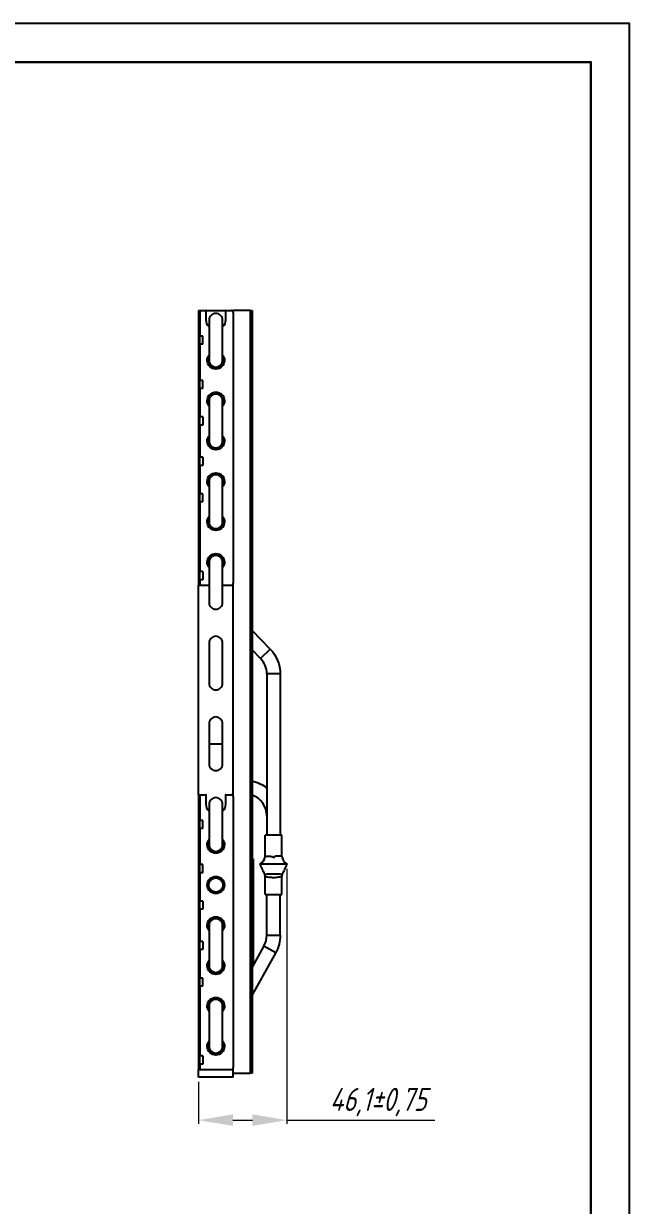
# Model space of a CAD drawing. Header units: millimetres. Extents: x 937859 to 970574, y 987894 to 996517.
# Drawn here: x 969187 to 969503, y 994611 to 995226 of the extents above; entities that cross this region are included whole.
import ezdxf

# ---------------------------------------------------------------- set-up
doc = ezdxf.new("R2010")
doc.units = ezdxf.units.MM
doc.header["$LTSCALE"] = 0.5
for name, color, linetype, lineweight in [('0.25-STAMP', 7, 'Continuous', 25), ('0.3-STAMP', 7, 'Continuous', 30), ('MD_Visible', 7, 'Continuous', 25), ('MD_Visible Narrow', 7, 'Continuous', 25)]:
    doc.layers.add(name, color=color, linetype=linetype, lineweight=lineweight)
doc.styles.add('A2', font='GOST_A.TTF', dxfattribs={"width": 0.955, "oblique": 15, "height": 12})
doc.dimstyles.new('ISO-25', dxfattribs={"dimtxt": 12, "dimasz": 4.5, "dimexe": 0.5, "dimexo": 0.625, "dimtad": 1, "dimtxsty": 'A2', "dimcen": 2.5, "dimadec": 0, "dimazin": 0, "dimtfac": 1, "dimtmove": 0, "dimatfit": 3, "dimfxl": 1, "dimlwd": 9, "dimlwe": 9, "dimarcsym": 0})

# ---------------------------------------------------------------- blocks, each defined once
blk = doc.blocks.new('*D232')
at = {"color": 0, "lineweight": 9, "transparency": 16777216}
for p, q in [((969324.41, 994786.43), (969324.41, 994653.57)), ((969278.31, 994675.43), (969278.31, 994653.57)), ((969296.31, 994655.57), (969306.41, 994655.57)), ((969324.41, 994655.57), (969401.42, 994655.57))]:
    blk.add_line(p, q, dxfattribs=at)
at = {"color": 0, "transparency": 16777216}
for points in [[(969296.31, 994658.57), (969296.31, 994652.57), (969278.31, 994655.57)], [(969306.41, 994658.57), (969306.41, 994652.57), (969324.41, 994655.57)]]:
    blk.add_solid(points, dxfattribs=at)
at = {"layer": 'Defpoints', "color": 0, "transparency": 16777216}
for p in [(969324.41, 994788.93), (969278.31, 994677.93), (969324.41, 994655.57)]:
    blk.add_point(p, dxfattribs=at)
at = {"color": 0, "transparency": 16777216, "insert": (969371.91, 994664.97), "char_height": 12, "attachment_point": 5, "style": 'A2'}
blk.add_mtext('46,1%%P0,75', dxfattribs=at)

msp = doc.modelspace()

# ---------------------------------------------------------------- linework, layer by layer
at = {"layer": '0.25-STAMP'}
msp.add_lwpolyline([(967822.551, 994038.211), (969502.551, 994038.211), (969502.551, 995226.211), (967822.551, 995226.211), (967822.551, 994038.211)], dxfattribs=at)
at = {"layer": '0.3-STAMP'}
msp.add_lwpolyline([(967902.551, 994058.211), (969482.551, 994058.211), (969482.551, 995206.211), (967902.551, 995206.211), (967902.551, 994058.211)], dxfattribs=at)
at = {"layer": 'MD_Visible', "extrusion": (0, 1, 0)}
for p, q in [((969278.311, 995076.934), (969278.311, 995075.934)), ((969278.311, 995076.934), (969278.911, 995076.934)), ((969278.311, 995075.934), (969278.311, 994934.934)), ((969278.911, 995075.934), (969278.911, 995076.934)), ((969278.911, 995076.934), (969279.111, 995076.934)), ((969278.911, 995075.934), (969278.911, 994934.934)), ((969279.111, 995076.934), (969282.211, 995076.934)), ((969282.211, 995076.934), (969292.611, 995076.934)), ((969282.411, 995071.934), (969282.411, 995076.734)), ((969292.411, 995076.734), (969292.411, 995071.934)), ((969292.611, 995076.934), (969295.511, 995076.934)), ((969295.511, 995076.934), (969296.511, 995076.934)), ((969296.511, 995075.934), (969296.511, 995076.934)), ((969305.311, 995076.934), (969296.511, 995076.934)), ((969296.511, 995075.934), (969296.511, 994934.934)), ((969305.311, 995076.934), (969306.311, 995076.934)), ((969306.311, 995076.934), (969306.311, 994679.934)), ((969283.911, 995071.904), (969283.911, 995061.434)), ((969290.911, 995061.434), (969290.911, 995071.904)), ((969280.611, 995063.534), (969279.111, 995063.534)), ((969280.611, 995059.334), (969280.611, 995063.534)), ((969283.911, 995061.434), (969283.911, 995050.965)), ((969290.911, 995050.965), (969290.911, 995061.434)), ((969280.611, 995059.334), (969279.111, 995059.334)), ((969280.611, 995040.534), (969279.111, 995040.534)), ((969280.611, 995036.334), (969280.611, 995040.534)), ((969280.611, 995036.334), (969279.111, 995036.334)), ((969283.911, 995029.904), (969283.911, 995019.434)), ((969290.911, 995019.434), (969290.911, 995029.904)), ((969280.611, 995021.542), (969279.111, 995021.542)), ((969280.611, 995021.542), (969280.611, 995017.326)), ((969283.911, 995019.434), (969283.911, 995008.965)), ((969290.911, 995008.965), (969290.911, 995019.434)), ((969280.611, 995017.326), (969279.111, 995017.326)), ((969280.611, 995000.534), (969279.111, 995000.534)), ((969280.611, 995000.534), (969280.611, 994996.334)), ((969280.611, 994996.334), (969279.111, 994996.334)), ((969283.911, 994987.904), (969283.911, 994977.434)), ((969290.911, 994977.434), (969290.911, 994987.904)), ((969280.611, 994981.534), (969279.111, 994981.534)), ((969280.611, 994977.334), (969280.611, 994981.534)), ((969280.611, 994977.334), (969279.111, 994977.334)), ((969283.911, 994977.434), (969283.911, 994966.965)), ((969290.911, 994966.965), (969290.911, 994977.434)), ((969283.911, 994945.904), (969283.911, 994935.434)), ((969290.911, 994935.434), (969290.911, 994945.904)), ((969280.611, 994941.084), (969279.111, 994941.084)), ((969280.611, 994941.084), (969280.611, 994936.784)), ((969278.311, 994934.934), (969278.311, 994933.934)), ((969278.311, 994824.934), (969278.311, 994933.934)), ((969278.911, 994933.934), (969278.311, 994933.934)), ((969278.911, 994933.934), (969278.911, 994934.934)), ((969278.911, 994933.934), (969279.111, 994933.934)), ((969280.611, 994936.784), (969279.111, 994936.784)), ((969279.111, 994933.934), (969283.911, 994933.934)), ((969283.911, 994935.434), (969283.911, 994924.965)), ((969290.911, 994924.965), (969290.911, 994935.434)), ((969290.911, 994933.934), (969295.511, 994933.934)), ((969296.511, 994823.934), (969296.511, 994934.934)), ((969315.705, 994900.73), (969306.311, 994910.437)), ((969283.911, 994903.904), (969283.911, 994893.434)), ((969290.911, 994893.434), (969290.911, 994903.904)), ((969310.675, 994895.862), (969306.311, 994900.371)), ((969283.911, 994893.434), (969283.911, 994882.965)), ((969290.911, 994882.965), (969290.911, 994893.434)), ((969313.911, 994887.864), (969313.911, 994803.934)), ((969320.911, 994887.864), (969320.911, 994803.934)), ((969283.911, 994861.904), (969283.911, 994851.434)), ((969290.911, 994851.434), (969290.911, 994861.904)), ((969283.911, 994851.434), (969283.911, 994840.965)), ((969290.911, 994840.965), (969290.911, 994851.434)), ((969278.311, 994824.934), (969278.311, 994823.934)), ((969278.311, 994824.934), (969278.911, 994824.934)), ((969278.311, 994823.934), (969278.311, 994682.934)), ((969278.911, 994823.934), (969278.911, 994824.934)), ((969278.911, 994824.934), (969279.111, 994824.934)), ((969278.911, 994823.934), (969278.911, 994682.934)), ((969279.111, 994824.934), (969282.211, 994824.934)), ((969282.411, 994819.934), (969282.411, 994824.734)), ((969292.411, 994824.734), (969292.411, 994819.934)), ((969292.611, 994824.934), (969295.511, 994824.934)), ((969296.511, 994823.934), (969296.511, 994682.934)), ((969283.911, 994819.904), (969283.911, 994809.434)), ((969290.911, 994809.434), (969290.911, 994819.904)), ((969280.611, 994811.534), (969279.111, 994811.534)), ((969280.611, 994807.334), (969280.611, 994811.534)), ((969283.911, 994809.434), (969283.911, 994798.965)), ((969290.911, 994798.965), (969290.911, 994809.434)), ((969280.611, 994807.334), (969279.111, 994807.334)), ((969313.111, 994792.932), (969313.111, 994803.934)), ((969321.711, 994803.934), (969313.111, 994803.934)), ((969321.711, 994792.932), (969321.711, 994803.934)), ((969306.311, 994791.434), (969307.049, 994791.434)), ((969307.049, 994736.489), (969307.049, 994791.434)), ((969280.611, 994788.534), (969279.111, 994788.534)), ((969280.611, 994784.334), (969279.111, 994784.334)), ((969280.611, 994784.334), (969280.611, 994788.534)), ((969313.111, 994772.934), (969313.111, 994782.29)), ((969321.711, 994772.934), (969321.711, 994782.29)), ((969313.111, 994772.934), (969321.711, 994772.934)), ((969313.911, 994751.821), (969313.911, 994772.934)), ((969320.911, 994751.821), (969320.911, 994772.934)), ((969280.611, 994769.542), (969279.111, 994769.542)), ((969280.611, 994769.542), (969280.611, 994765.326)), ((969280.611, 994765.326), (969279.111, 994765.326)), ((969283.911, 994756.904), (969283.911, 994746.434)), ((969290.911, 994746.434), (969290.911, 994756.904)), ((969280.611, 994748.534), (969279.111, 994748.534)), ((969280.611, 994748.534), (969280.611, 994744.334)), ((969280.611, 994744.334), (969279.111, 994744.334)), ((969283.911, 994746.434), (969283.911, 994735.965)), ((969290.911, 994735.965), (969290.911, 994746.434)), ((969312.464, 994746.236), (969306.311, 994735.161)), ((969318.583, 994742.837), (969306.311, 994720.747)), ((969280.611, 994729.534), (969279.111, 994729.534)), ((969280.611, 994725.334), (969280.611, 994729.534)), ((969280.611, 994725.334), (969279.111, 994725.334)), ((969283.911, 994714.904), (969283.911, 994704.434)), ((969290.911, 994704.434), (969290.911, 994714.904)), ((969283.911, 994704.434), (969283.911, 994693.965)), ((969290.911, 994693.965), (969290.911, 994704.434)), ((969280.611, 994689.084), (969279.111, 994689.084)), ((969280.611, 994689.084), (969280.611, 994684.784)), ((969278.311, 994682.934), (969278.311, 994681.934)), ((969278.311, 994677.934), (969278.311, 994681.934)), ((969278.911, 994681.934), (969278.311, 994681.934)), ((969278.911, 994681.934), (969278.911, 994682.934)), ((969278.911, 994681.934), (969279.111, 994681.934)), ((969280.611, 994684.784), (969279.111, 994684.784)), ((969279.111, 994681.934), (969295.511, 994681.934)), ((969296.511, 994677.934), (969296.511, 994682.934)), ((969296.511, 994679.934), (969305.311, 994679.934)), ((969306.311, 994679.934), (969305.311, 994679.934)), ((969296.511, 994677.934), (969278.311, 994677.934))]:
    msp.add_line(p, q, dxfattribs=at)
at = {"layer": 'MD_Visible'}
for centre, radius, start, end in [((969282.211, 995076.734), 0.2, 0, 90), ((969292.611, 995076.734), 0.2, 90, 180), ((969295.511, 995075.934), 1, 0, 90), ((969295.511, 994934.934), 1, 270, 0), ((969302.411, 994887.864), 11.5, 0, 44.060809), ((969282.211, 994824.734), 0.2, 0, 90), ((969292.611, 994824.734), 0.2, 90, 180), ((969295.511, 994823.934), 1, 0, 90), ((969302.411, 994813.934), 11.5, 0, 70.176096), ((969302.411, 994751.821), 11.5, 330.945396, 0), ((969295.511, 994682.934), 1, 270, 0)]:
    msp.add_arc(centre, radius, start, end, dxfattribs=at)
at = {"layer": 'MD_Visible', "extrusion": (2.24608e-16, -7.16884e-42, -1)}
for centre in [(-969287.411, 995071.934), (-969287.411, 994819.934)]:
    msp.add_arc(centre, 5, 314.427004, 0, dxfattribs=at)
at = {"layer": 'MD_Visible', "extrusion": (2.24608e-16, -2.39628e-42, -1)}
for centre in [(-969287.411, 995071.934), (-969287.411, 994819.934)]:
    msp.add_arc(centre, 5, 180, 225.572996, dxfattribs=at)
at = {"layer": 'MD_Visible', "extrusion": (2.24608e-16, 2.60326e-56, -1)}
for centre, start, end in [((-969279.111, 995063.734), 270, 0), ((-969279.111, 995059.134), 0, 90), ((-969279.111, 995036.134), 0, 90), ((-969279.111, 995021.742), 270, 0), ((-969279.111, 995017.126), 0, 90), ((-969279.111, 994996.134), 0, 90), ((-969279.111, 994981.734), 270, 0), ((-969279.111, 994977.134), 0, 90), ((-969279.111, 994941.284), 270, 0), ((-969279.111, 994936.584), 0, 90), ((-969279.111, 994811.734), 270, 0), ((-969279.111, 994807.134), 0, 90), ((-969279.111, 994784.134), 0, 90), ((-969279.111, 994769.742), 270, 0), ((-969279.111, 994765.126), 0, 90), ((-969279.111, 994744.134), 0, 90), ((-969279.111, 994729.734), 270, 0), ((-969279.111, 994725.134), 0, 90), ((-969279.111, 994689.284), 270, 0), ((-969279.111, 994684.584), 0, 90)]:
    msp.add_arc(centre, 0.2, start, end, dxfattribs=at)
at = {"layer": 'MD_Visible', "extrusion": (2.24608e-16, 2.51648e-56, -1)}
for centre in [(-969279.111, 995040.734), (-969279.111, 995000.734), (-969279.111, 994788.734), (-969279.111, 994748.734)]:
    msp.add_arc(centre, 0.2, 270, 0, dxfattribs=at)
at = {"layer": 'MD_Visible', "extrusion": (2.72202e-16, 0, -1)}
for centre, start, end in [((-969302.411, 994887.864), 135.939191, 180), ((-969302.411, 994813.934), 102.169872, 128.434651), ((-969302.411, 994751.821), 180, 209.054604)]:
    msp.add_arc(centre, 18.5, start, end, dxfattribs=at)
at = {"layer": 'MD_Visible'}
for points, knots in [([(969311.06, 994789.309), (969311.06, 994789.309), (969311.065, 994789.312), (969311.085, 994789.325), (969311.106, 994789.339), (969311.334, 994789.495), (969311.484, 994789.615), (969311.853, 994789.976), (969312.046, 994790.205), (969312.406, 994790.79), (969312.574, 994791.139), (969312.873, 994791.956), (969313.004, 994792.44), (969313.111, 994792.932)], [0.63675366, 0.63675366, 0.63675366, 0.63675366, 0.64520131, 0.64520131, 0.65861346, 0.65861346, 0.81089903, 0.81089903, 0.96423885, 0.96423885, 1.10541149, 1.10541149, 1.26240954, 1.26240954, 1.26240954, 1.26240954]), ([(969311.456, 994789.597), (969311.619, 994789.733), (969311.776, 994789.891), (969312.158, 994790.365), (969312.379, 994790.722), (969312.79, 994791.666), (969312.972, 994792.294), (969313.111, 994792.932)], [0.74786094, 0.74786094, 0.74786094, 0.74786094, 0.88686041, 0.88686041, 1.05785737, 1.05785737, 1.26126131, 1.26126131, 1.26126131, 1.26126131]), ([(969313.111, 994792.932), (969313.111, 994792.931), (969313.146, 994792.931), (969313.247, 994792.932), (969313.284, 994792.933), (969313.461, 994792.933), (969313.652, 994792.927), (969314.015, 994792.93), (969314.146, 994792.933), (969314.467, 994792.93), (969314.663, 994792.921), (969315.205, 994792.909), (969315.483, 994792.92), (969315.63, 994792.922), (969315.665, 994792.922), (969315.736, 994792.921), (969315.77, 994792.92), (969315.866, 994792.914), (969315.929, 994792.908), (969316.07, 994792.889), (969316.148, 994792.875), (969316.395, 994792.819), (969316.563, 994792.764), (969316.888, 994792.624), (969317.026, 994792.548), (969317.199, 994792.433), (969317.242, 994792.39), (969317.289, 994792.32), (969317.303, 994792.288), (969317.335, 994792.181), (969317.348, 994792.088), (969317.357, 994791.934)], [0.5250339, 0.5250339, 0.5250339, 0.5250339, 0.6207979, 0.6207979, 0.6625563, 0.6625563, 0.7898613, 0.7898613, 0.8516731, 0.8516731, 0.9299953, 0.9299953, 1.0540507, 1.0540507, 1.0922348, 1.0922348, 1.1276615, 1.1276615, 1.1927883, 1.1927883, 1.2726048, 1.2726048, 1.4458826, 1.4458826, 1.6188216, 1.6188216, 1.7802224, 1.7802224, 1.8956357, 1.8956357, 2.0883348, 2.0883348, 2.0883348, 2.0883348]), ([(969313.264, 994792.932), (969313.196, 994792.932), (969313.15, 994792.933), (969313.117, 994792.933), (969313.111, 994792.933), (969313.111, 994792.932)], [-0.590854904, -0.590854904, -0.590854904, -0.590854904, -0.553691874, -0.553691874, -0.535518661, -0.535518661, -0.535518661, -0.535518661]), ([(969321.711, 994792.932), (969321.711, 994792.932), (969321.672, 994792.931), (969321.562, 994792.932), (969321.523, 994792.933), (969321.358, 994792.933), (969321.194, 994792.928), (969320.864, 994792.929), (969320.729, 994792.932), (969320.491, 994792.932), (969320.396, 994792.929), (969320.088, 994792.92), (969319.86, 994792.911), (969319.506, 994792.915), (969319.4, 994792.918), (969319.245, 994792.922), (969319.197, 994792.923), (969319.119, 994792.922), (969319.089, 994792.921), (969319.011, 994792.918), (969318.964, 994792.914), (969318.823, 994792.9), (969318.729, 994792.886), (969318.485, 994792.834), (969318.335, 994792.789), (969317.957, 994792.641), (969317.757, 994792.531), (969317.598, 994792.408), (969317.565, 994792.371), (969317.524, 994792.301), (969317.511, 994792.267), (969317.483, 994792.155), (969317.472, 994792.061), (969317.464, 994791.934)], [-0.62935118, -0.62935118, -0.62935118, -0.62935118, -0.55228814, -0.55228814, -0.52031299, -0.52031299, -0.43533138, -0.43533138, -0.38428682, -0.38428682, -0.35281434, -0.35281434, -0.28668609, -0.28668609, -0.25755974, -0.25755974, -0.24475099, -0.24475099, -0.2363884, -0.2363884, -0.22350872, -0.22350872, -0.19833786, -0.19833786, -0.15798648, -0.15798648, -0.09424725, -0.09424725, -0.06168589, -0.06168589, -0.03815369, -0.03815369, -0.000001, -0.000001, -0.000001, -0.000001]), ([(969321.711, 994792.932), (969321.711, 994792.933), (969321.703, 994792.933), (969321.664, 994792.933), (969321.622, 994792.932), (969321.561, 994792.932)], [-0.5242621, -0.5242621, -0.5242621, -0.5242621, -0.48000633, -0.48000633, -0.41055058, -0.41055058, -0.41055058, -0.41055058]), ([(969321.711, 994792.932), (969321.806, 994792.492), (969321.921, 994792.059), (969322.153, 994791.386), (969322.262, 994791.123), (969322.544, 994790.556), (969322.728, 994790.28), (969323.084, 994789.85), (969323.259, 994789.687), (969323.507, 994789.487), (969323.584, 994789.43), (969323.691, 994789.356), (969323.72, 994789.336), (969323.763, 994789.308), (969323.777, 994789.299), (969323.789, 994789.291), (969323.791, 994789.29), (969323.792, 994789.289), (969323.792, 994789.289), (969323.792, 994789.289)], [0, 0, 0, 0, 0.14029694, 0.14029694, 0.24018883, 0.24018883, 0.38381439, 0.38381439, 0.5290964, 0.5290964, 0.59466729, 0.59466729, 0.61929095, 0.61929095, 0.6285247, 0.6285247, 0.62975919, 0.62975919, 0.63060079, 0.63060079, 0.63060079, 0.63060079]), ([(969310.411, 994788.934), (969310.411, 994788.934), (969310.673, 994788.934), (969311.894, 994788.934), (969313.732, 994788.934), (969315.73, 994788.934), (969317.411, 994788.934), (969319.091, 994788.934), (969321.09, 994788.934), (969322.928, 994788.934), (969324.149, 994788.934), (969324.411, 994788.934), (969324.411, 994788.934)], [0.25, 0.25, 0.25, 0.25, 0.3125, 0.375, 0.4375, 0.46875, 0.5, 0.53125, 0.5625, 0.625, 0.6875, 0.75, 0.75, 0.75, 0.75]), ([(969313.112, 994782.29), (969313.112, 994782.612), (969313.059, 994782.937), (969312.925, 994783.337), (969312.888, 994783.43), (969312.847, 994783.521)], [0, 0, 0, 0, 0.09643929, 0.09643929, 0.12645408, 0.12645408, 0.12645408, 0.12645408]), ([(969321.71, 994782.29), (969321.709, 994782.29), (969321.672, 994782.281), (969321.601, 994782.264), (969321.493, 994782.238), (969321.301, 994782.192), (969321.043, 994782.138), (969320.786, 994782.083), (969320.455, 994782.018), (969320.078, 994781.958), (969319.705, 994781.898), (969319.276, 994781.841), (969318.824, 994781.801), (969318.374, 994781.761), (969317.889, 994781.736), (969317.411, 994781.736), (969317.075, 994781.736), (969316.737, 994781.748), (969316.411, 994781.769), (969315.94, 994781.799), (969315.483, 994781.85), (969315.078, 994781.907), (969314.675, 994781.965), (969314.311, 994782.03), (969314.016, 994782.089), (969313.725, 994782.147), (969313.492, 994782.199), (969313.339, 994782.236), (969313.189, 994782.271), (969313.111, 994782.29), (969313.111, 994782.29)], [0.2506913, 0.2506913, 0.2506913, 0.2506913, 0.28589225, 0.28589225, 0.28589225, 0.3398149, 0.3398149, 0.3398149, 0.39363332, 0.39363332, 0.39363332, 0.44695692, 0.44695692, 0.44695692, 0.50015244, 0.50015244, 0.50015244, 0.53721609, 0.53721609, 0.53721609, 0.59117611, 0.59117611, 0.59117611, 0.64493811, 0.64493811, 0.64493811, 0.69813375, 0.69813375, 0.69813375, 0.75006968, 0.75006968, 0.75006968, 0.75006968]), ([(969321.974, 994783.521), (969321.842, 994783.227), (969321.756, 994782.907), (969321.714, 994782.488), (969321.71, 994782.389), (969321.71, 994782.291)], [0.00001708, 0.00001708, 0.00001708, 0.00001708, 0.09682048, 0.09682048, 0.1264306, 0.1264306, 0.1264306, 0.1264306])]:
    msp.add_open_spline(points, degree=3, knots=knots, dxfattribs=at)
for points in [[(969310.411, 994788.934), (969310.754, 994789.152), (969311.097, 994789.37), (969311.44, 994789.587)], [(969312.847, 994783.521), (969312.035, 994785.326), (969311.223, 994787.13), (969310.411, 994788.934)], [(969311.586, 994788.934), (969311.586, 994788.934), (969311.586, 994788.934), (969311.585, 994788.934)], [(969311.587, 994788.934), (969311.587, 994788.934), (969311.587, 994788.934), (969311.587, 994788.934)], [(969312.133, 994788.934), (969312.132, 994788.934), (969312.132, 994788.934), (969312.132, 994788.934)], [(969324.411, 994788.934), (969323.599, 994787.13), (969322.787, 994785.326), (969321.975, 994783.521)], [(969322.69, 994788.934), (969322.689, 994788.934), (969322.689, 994788.934), (969322.689, 994788.934)], [(969323.235, 994788.934), (969323.235, 994788.934), (969323.235, 994788.934), (969323.235, 994788.934)], [(969323.389, 994789.583), (969323.73, 994789.366), (969324.07, 994789.15), (969324.411, 994788.934)], [(969313.111, 994782.29), (969313.111, 994782.29), (969313.111, 994782.29), (969313.111, 994782.29)]]:
    msp.add_open_spline(points, degree=3, dxfattribs=at)
at = {"layer": 'MD_Visible Narrow', "extrusion": (0, 1, 0)}
for p, q in [((969278.911, 995075.934), (969278.311, 995075.934)), ((969279.111, 995076.934), (969279.111, 995063.534)), ((969305.311, 995076.934), (969305.311, 994679.934)), ((969278.911, 995061.434), (969279.111, 995061.434)), ((969279.111, 995061.434), (969279.111, 995063.534)), ((969279.111, 995059.334), (969279.111, 995061.434)), ((969279.111, 995059.334), (969279.111, 995040.534)), ((969282.911, 995050.934), (969283.685, 995050.934)), ((969291.911, 995050.934), (969291.136, 995050.934)), ((969278.911, 995038.434), (969279.111, 995038.434)), ((969279.111, 995038.434), (969279.111, 995040.534)), ((969279.111, 995036.334), (969279.111, 995038.434)), ((969279.111, 995036.334), (969279.111, 995021.542)), ((969282.911, 995029.934), (969283.685, 995029.934)), ((969291.911, 995029.934), (969291.136, 995029.934)), ((969278.911, 995019.434), (969279.111, 995019.434)), ((969279.111, 995019.434), (969279.111, 995021.542)), ((969279.111, 995017.326), (969279.111, 995019.434)), ((969279.111, 995017.326), (969279.111, 995000.534)), ((969282.911, 995008.934), (969283.685, 995008.934)), ((969291.911, 995008.934), (969291.136, 995008.934)), ((969279.111, 994998.434), (969279.111, 995000.534)), ((969278.911, 994998.434), (969279.111, 994998.434)), ((969279.111, 994996.334), (969279.111, 994998.434)), ((969279.111, 994996.334), (969279.111, 994981.534)), ((969282.911, 994987.934), (969283.685, 994987.934)), ((969291.911, 994987.934), (969291.136, 994987.934)), ((969279.111, 994979.434), (969279.111, 994981.534)), ((969278.911, 994979.434), (969279.111, 994979.434)), ((969279.111, 994977.334), (969279.111, 994979.434)), ((969279.111, 994977.334), (969279.111, 994941.084)), ((969282.911, 994966.934), (969283.685, 994966.934)), ((969291.911, 994966.934), (969291.136, 994966.934)), ((969282.911, 994945.934), (969283.685, 994945.934)), ((969291.911, 994945.934), (969291.136, 994945.934)), ((969278.911, 994938.934), (969279.111, 994938.934)), ((969279.111, 994938.934), (969279.111, 994941.084)), ((969279.111, 994936.784), (969279.111, 994938.934)), ((969278.311, 994934.934), (969278.911, 994934.934)), ((969279.111, 994936.784), (969279.111, 994933.934)), ((969315.705, 994900.73), (969310.675, 994895.862)), ((969320.911, 994887.864), (969313.911, 994887.864)), ((969283.911, 994851.434), (969287.411, 994851.434)), ((969287.411, 994851.434), (969290.911, 994851.434)), ((969278.911, 994823.934), (969278.311, 994823.934)), ((969279.111, 994824.934), (969279.111, 994811.534)), ((969278.911, 994809.434), (969279.111, 994809.434)), ((969279.111, 994809.434), (969279.111, 994811.534)), ((969279.111, 994807.334), (969279.111, 994809.434)), ((969279.111, 994807.334), (969279.111, 994788.534)), ((969282.911, 994798.934), (969283.685, 994798.934)), ((969291.911, 994798.934), (969291.136, 994798.934)), ((969317.464, 994791.934), (969317.357, 994791.934)), ((969278.911, 994786.434), (969279.111, 994786.434)), ((969279.111, 994786.434), (969279.111, 994788.534)), ((969279.111, 994784.334), (969279.111, 994786.434)), ((969279.111, 994784.334), (969279.111, 994769.542)), ((969282.911, 994777.934), (969283.685, 994777.934)), ((969291.911, 994777.934), (969291.136, 994777.934)), ((969278.911, 994767.434), (969279.111, 994767.434)), ((969279.111, 994767.434), (969279.111, 994769.542)), ((969279.111, 994765.326), (969279.111, 994767.434)), ((969279.111, 994765.326), (969279.111, 994748.534)), ((969279.111, 994746.434), (969279.111, 994748.534)), ((969313.911, 994751.821), (969320.911, 994751.821)), ((969278.911, 994746.434), (969279.111, 994746.434)), ((969279.111, 994744.334), (969279.111, 994746.434)), ((969279.111, 994744.334), (969279.111, 994729.534)), ((969312.464, 994746.236), (969318.583, 994742.837)), ((969282.911, 994735.934), (969283.685, 994735.934)), ((969291.911, 994735.934), (969291.136, 994735.934)), ((969279.111, 994727.434), (969279.111, 994729.534)), ((969278.911, 994727.434), (969279.111, 994727.434)), ((969279.111, 994725.334), (969279.111, 994727.434)), ((969279.111, 994725.334), (969279.111, 994689.084)), ((969282.911, 994714.934), (969283.685, 994714.934)), ((969291.911, 994714.934), (969291.136, 994714.934)), ((969282.911, 994693.934), (969283.685, 994693.934)), ((969291.911, 994693.934), (969291.136, 994693.934)), ((969278.911, 994686.934), (969279.111, 994686.934)), ((969279.111, 994686.934), (969279.111, 994689.084)), ((969279.111, 994684.784), (969279.111, 994686.934)), ((969278.311, 994682.934), (969278.911, 994682.934)), ((969279.111, 994684.784), (969279.111, 994681.934))]:
    msp.add_line(p, q, dxfattribs=at)
at = {"layer": 'MD_Visible Narrow', "extrusion": (2.24608e-16, -7.16635e-42, -1)}
for centre, start, end in [((-969287.411, 995050.934), 0, 38.942441), ((-969287.411, 995029.934), 180, 218.942441), ((-969287.411, 995008.934), 0, 38.942441), ((-969287.411, 994987.934), 180, 218.942441), ((-969287.411, 994966.934), 0, 38.942441), ((-969287.411, 994945.934), 180, 218.942441), ((-969287.411, 994798.934), 0, 38.942441), ((-969287.411, 994756.934), 180, 218.942441), ((-969287.411, 994735.934), 0, 38.942441), ((-969287.411, 994714.934), 180, 218.942441), ((-969287.411, 994693.934), 0, 38.942441)]:
    msp.add_arc(centre, 4.5, start, end, dxfattribs=at)
at = {"layer": 'MD_Visible Narrow', "extrusion": (2.24608e-16, -5.20322e-42, -1)}
for centre, start, end in [((-969287.411, 995050.934), 180, 0), ((-969287.411, 995029.934), 0, 180), ((-969287.411, 995008.934), 180, 0), ((-969287.411, 994987.934), 0, 180), ((-969287.411, 994966.934), 180, 0), ((-969287.411, 994945.934), 0, 180), ((-969287.411, 994798.934), 180, 0), ((-969287.411, 994777.934), 0, 180), ((-969287.411, 994777.934), 180, 0), ((-969287.411, 994756.934), 0, 180), ((-969287.411, 994735.934), 180, 0), ((-969287.411, 994714.934), 0, 180), ((-969287.411, 994693.934), 180, 0)]:
    msp.add_arc(centre, 4.5, start, end, dxfattribs=at)
at = {"layer": 'MD_Visible Narrow', "extrusion": (2.24608e-16, 0, -1)}
for centre, start, end in [((-969287.411, 995050.934), 0, 20.032981), ((-969287.411, 995050.934), 159.967019, 180), ((-969287.411, 995029.934), 339.967019, 0), ((-969287.411, 995029.934), 180, 200.032981), ((-969287.411, 995008.934), 0, 20.032981), ((-969287.411, 995008.934), 159.967019, 180), ((-969287.411, 994987.934), 339.967019, 0), ((-969287.411, 994987.934), 180, 200.032981), ((-969287.411, 994966.934), 0, 20.032981), ((-969287.411, 994966.934), 159.967019, 180), ((-969287.411, 994945.934), 339.967019, 0), ((-969287.411, 994945.934), 180, 200.032981), ((-969287.411, 994798.934), 0, 20.032981), ((-969287.411, 994798.934), 159.967019, 180), ((-969287.411, 994756.934), 339.967019, 0), ((-969287.411, 994756.934), 180, 200.032981), ((-969287.411, 994735.934), 0, 20.032981), ((-969287.411, 994735.934), 180, 0), ((-969287.411, 994735.934), 159.967019, 180), ((-969287.411, 994714.934), 0, 180), ((-969287.411, 994714.934), 339.967019, 0), ((-969287.411, 994714.934), 180, 200.032981), ((-969287.411, 994693.934), 0, 20.032981), ((-969287.411, 994693.934), 159.967019, 180)]:
    msp.add_arc(centre, 3.725, start, end, dxfattribs=at)
at = {"layer": 'MD_Visible Narrow', "extrusion": (2.24608e-16, -3.93724e-54, -1)}
for centre, start, end in [((-969287.411, 995050.934), 180, 0), ((-969287.411, 994966.934), 180, 0), ((-969287.411, 994945.934), 0, 180)]:
    msp.add_arc(centre, 3.725, start, end, dxfattribs=at)
at = {"layer": 'MD_Visible Narrow', "extrusion": (2.24608e-16, -3.02486e-42, -1)}
for centre, start, end in [((-969287.411, 995050.934), 141.057559, 180), ((-969287.411, 995029.934), 321.057559, 0), ((-969287.411, 995008.934), 141.057559, 180), ((-969287.411, 994987.934), 321.057559, 0), ((-969287.411, 994966.934), 141.057559, 180), ((-969287.411, 994945.934), 321.057559, 0), ((-969287.411, 994798.934), 141.057559, 180), ((-969287.411, 994756.934), 321.057559, 0), ((-969287.411, 994735.934), 141.057559, 180), ((-969287.411, 994714.934), 321.057559, 0), ((-969287.411, 994693.934), 141.057559, 180)]:
    msp.add_arc(centre, 4.5, start, end, dxfattribs=at)
at = {"layer": 'MD_Visible Narrow', "extrusion": (2.24608e-16, -1.54917e-53, -1)}
for centre in [(-969287.411, 995029.934), (-969287.411, 994987.934)]:
    msp.add_arc(centre, 3.725, 0, 180, dxfattribs=at)
at = {"layer": 'MD_Visible Narrow', "extrusion": (2.24608e-16, -1.18117e-53, -1)}
msp.add_arc((-969287.411, 995008.934), 3.725, 180, 0, dxfattribs=at)
at = {"layer": 'MD_Visible Narrow', "extrusion": (2.24608e-16, -7.87449e-54, -1)}
for centre, start, end in [((-969287.411, 994798.934), 180, 0), ((-969287.411, 994756.934), 0, 180)]:
    msp.add_arc(centre, 3.725, start, end, dxfattribs=at)
at = {"layer": 'MD_Visible Narrow', "extrusion": (2.24608e-16, -3.87292e-54, -1)}
msp.add_arc((-969287.411, 994777.934), 3.725, 0, 180, dxfattribs=at)
at = {"layer": 'MD_Visible Narrow', "extrusion": (2.24608e-16, -1.16188e-53, -1)}
msp.add_arc((-969287.411, 994777.934), 3.725, 180, 0, dxfattribs=at)
at = {"layer": 'MD_Visible Narrow', "extrusion": (2.24608e-16, 3.05822e-67, -1)}
msp.add_arc((-969287.411, 994693.934), 3.725, 180, 0, dxfattribs=at)
at = {"layer": 'MD_Visible Narrow'}
for points, knots in [([(969287.411, 995075.411), (969286.979, 995075.411), (969286.471, 995075.31), (969285.673, 995074.979), (969285.242, 995074.691), (969284.631, 995074.079), (969284.343, 995073.647), (969284.012, 995072.847), (969283.911, 995072.337), (969283.911, 995071.904)], [0, 0, 0, 0, 0.12950238, 0.12950238, 0.25911327, 0.25911327, 0.3888986, 0.3888986, 0.51892661, 0.51892661, 0.51892661, 0.51892661]), ([(969290.911, 995071.904), (969290.911, 995072.337), (969290.81, 995072.847), (969290.478, 995073.647), (969290.19, 995074.079), (969289.579, 995074.691), (969289.148, 995074.979), (969288.351, 995075.31), (969287.842, 995075.411), (969287.411, 995075.411)], [-0.51892661, -0.51892661, -0.51892661, -0.51892661, -0.3888986, -0.3888986, -0.25911327, -0.25911327, -0.12950238, -0.12950238, 0, 0, 0, 0]), ([(969283.911, 995050.965), (969283.911, 995050.531), (969284.012, 995050.021), (969284.343, 995049.221), (969284.631, 995048.789), (969285.242, 995048.177), (969285.673, 995047.889), (969286.471, 995047.558), (969286.979, 995047.457), (969287.411, 995047.457)], [-0.51892661, -0.51892661, -0.51892661, -0.51892661, -0.3888986, -0.3888986, -0.25911327, -0.25911327, -0.12950238, -0.12950238, 0, 0, 0, 0]), ([(969287.411, 995047.457), (969287.842, 995047.457), (969288.351, 995047.558), (969289.148, 995047.889), (969289.579, 995048.177), (969290.19, 995048.789), (969290.478, 995049.221), (969290.81, 995050.021), (969290.911, 995050.531), (969290.911, 995050.965)], [0, 0, 0, 0, 0.12950238, 0.12950238, 0.25911327, 0.25911327, 0.3888986, 0.3888986, 0.51892661, 0.51892661, 0.51892661, 0.51892661]), ([(969287.411, 995033.411), (969286.979, 995033.411), (969286.471, 995033.31), (969285.673, 995032.979), (969285.242, 995032.691), (969284.631, 995032.079), (969284.343, 995031.647), (969284.012, 995030.847), (969283.911, 995030.337), (969283.911, 995029.904)], [0, 0, 0, 0, 0.12950238, 0.12950238, 0.25911327, 0.25911327, 0.3888986, 0.3888986, 0.51892661, 0.51892661, 0.51892661, 0.51892661]), ([(969290.911, 995029.904), (969290.911, 995030.337), (969290.81, 995030.847), (969290.478, 995031.647), (969290.19, 995032.079), (969289.579, 995032.691), (969289.148, 995032.979), (969288.351, 995033.31), (969287.842, 995033.411), (969287.411, 995033.411)], [-0.51892661, -0.51892661, -0.51892661, -0.51892661, -0.3888986, -0.3888986, -0.25911327, -0.25911327, -0.12950238, -0.12950238, 0, 0, 0, 0]), ([(969283.911, 995008.965), (969283.911, 995008.531), (969284.012, 995008.021), (969284.343, 995007.221), (969284.631, 995006.789), (969285.242, 995006.177), (969285.673, 995005.889), (969286.471, 995005.558), (969286.979, 995005.457), (969287.411, 995005.457)], [-0.51892661, -0.51892661, -0.51892661, -0.51892661, -0.3888986, -0.3888986, -0.25911327, -0.25911327, -0.12950238, -0.12950238, 0, 0, 0, 0]), ([(969287.411, 995005.457), (969287.842, 995005.457), (969288.351, 995005.558), (969289.148, 995005.889), (969289.579, 995006.177), (969290.19, 995006.789), (969290.478, 995007.221), (969290.81, 995008.021), (969290.911, 995008.531), (969290.911, 995008.965)], [0, 0, 0, 0, 0.12950238, 0.12950238, 0.25911327, 0.25911327, 0.3888986, 0.3888986, 0.51892661, 0.51892661, 0.51892661, 0.51892661]), ([(969287.411, 994991.411), (969286.979, 994991.411), (969286.471, 994991.31), (969285.673, 994990.979), (969285.242, 994990.691), (969284.631, 994990.079), (969284.343, 994989.647), (969284.012, 994988.847), (969283.911, 994988.337), (969283.911, 994987.904)], [0, 0, 0, 0, 0.12950238, 0.12950238, 0.25911327, 0.25911327, 0.3888986, 0.3888986, 0.51892661, 0.51892661, 0.51892661, 0.51892661]), ([(969290.911, 994987.904), (969290.911, 994988.337), (969290.81, 994988.847), (969290.478, 994989.647), (969290.19, 994990.079), (969289.579, 994990.691), (969289.148, 994990.979), (969288.351, 994991.31), (969287.842, 994991.411), (969287.411, 994991.411)], [-0.51892661, -0.51892661, -0.51892661, -0.51892661, -0.3888986, -0.3888986, -0.25911327, -0.25911327, -0.12950238, -0.12950238, 0, 0, 0, 0]), ([(969283.911, 994966.965), (969283.911, 994966.531), (969284.012, 994966.021), (969284.343, 994965.221), (969284.631, 994964.789), (969285.242, 994964.177), (969285.673, 994963.889), (969286.471, 994963.558), (969286.979, 994963.457), (969287.411, 994963.457)], [-0.51892661, -0.51892661, -0.51892661, -0.51892661, -0.3888986, -0.3888986, -0.25911327, -0.25911327, -0.12950238, -0.12950238, 0, 0, 0, 0]), ([(969287.411, 994963.457), (969287.842, 994963.457), (969288.351, 994963.558), (969289.148, 994963.889), (969289.579, 994964.177), (969290.19, 994964.789), (969290.478, 994965.221), (969290.81, 994966.021), (969290.911, 994966.531), (969290.911, 994966.965)], [0, 0, 0, 0, 0.12950238, 0.12950238, 0.25911327, 0.25911327, 0.3888986, 0.3888986, 0.51892661, 0.51892661, 0.51892661, 0.51892661]), ([(969287.411, 994949.411), (969286.979, 994949.411), (969286.471, 994949.31), (969285.673, 994948.979), (969285.242, 994948.691), (969284.631, 994948.079), (969284.343, 994947.647), (969284.012, 994946.847), (969283.911, 994946.337), (969283.911, 994945.904)], [0, 0, 0, 0, 0.12950238, 0.12950238, 0.25911327, 0.25911327, 0.3888986, 0.3888986, 0.51892661, 0.51892661, 0.51892661, 0.51892661]), ([(969290.911, 994945.904), (969290.911, 994946.337), (969290.81, 994946.847), (969290.478, 994947.647), (969290.19, 994948.079), (969289.579, 994948.691), (969289.148, 994948.979), (969288.351, 994949.31), (969287.842, 994949.411), (969287.411, 994949.411)], [-0.51892661, -0.51892661, -0.51892661, -0.51892661, -0.3888986, -0.3888986, -0.25911327, -0.25911327, -0.12950238, -0.12950238, 0, 0, 0, 0]), ([(969283.911, 994924.965), (969283.911, 994924.531), (969284.012, 994924.021), (969284.343, 994923.221), (969284.631, 994922.789), (969285.242, 994922.177), (969285.673, 994921.889), (969286.471, 994921.558), (969286.979, 994921.457), (969287.411, 994921.457)], [-0.51892661, -0.51892661, -0.51892661, -0.51892661, -0.3888986, -0.3888986, -0.25911327, -0.25911327, -0.12950238, -0.12950238, 0, 0, 0, 0]), ([(969287.411, 994921.457), (969287.842, 994921.457), (969288.351, 994921.558), (969289.148, 994921.889), (969289.579, 994922.177), (969290.19, 994922.789), (969290.478, 994923.221), (969290.81, 994924.021), (969290.911, 994924.531), (969290.911, 994924.965)], [0, 0, 0, 0, 0.12950238, 0.12950238, 0.25911327, 0.25911327, 0.3888986, 0.3888986, 0.51892661, 0.51892661, 0.51892661, 0.51892661]), ([(969287.411, 994907.411), (969286.979, 994907.411), (969286.471, 994907.31), (969285.673, 994906.979), (969285.242, 994906.691), (969284.631, 994906.079), (969284.343, 994905.647), (969284.012, 994904.847), (969283.911, 994904.337), (969283.911, 994903.904)], [0, 0, 0, 0, 0.12950238, 0.12950238, 0.25911327, 0.25911327, 0.3888986, 0.3888986, 0.51892661, 0.51892661, 0.51892661, 0.51892661]), ([(969290.911, 994903.904), (969290.911, 994904.337), (969290.81, 994904.847), (969290.478, 994905.647), (969290.19, 994906.079), (969289.579, 994906.691), (969289.148, 994906.979), (969288.351, 994907.31), (969287.842, 994907.411), (969287.411, 994907.411)], [-0.51892661, -0.51892661, -0.51892661, -0.51892661, -0.3888986, -0.3888986, -0.25911327, -0.25911327, -0.12950238, -0.12950238, 0, 0, 0, 0]), ([(969283.911, 994882.965), (969283.911, 994882.531), (969284.012, 994882.021), (969284.343, 994881.221), (969284.631, 994880.789), (969285.242, 994880.177), (969285.673, 994879.889), (969286.471, 994879.558), (969286.979, 994879.457), (969287.411, 994879.457)], [-0.51892661, -0.51892661, -0.51892661, -0.51892661, -0.3888986, -0.3888986, -0.25911327, -0.25911327, -0.12950238, -0.12950238, 0, 0, 0, 0]), ([(969287.411, 994879.457), (969287.842, 994879.457), (969288.351, 994879.558), (969289.148, 994879.889), (969289.579, 994880.177), (969290.19, 994880.789), (969290.478, 994881.221), (969290.81, 994882.021), (969290.911, 994882.531), (969290.911, 994882.965)], [0, 0, 0, 0, 0.12950238, 0.12950238, 0.25911327, 0.25911327, 0.3888986, 0.3888986, 0.51892661, 0.51892661, 0.51892661, 0.51892661]), ([(969287.411, 994865.411), (969286.979, 994865.411), (969286.471, 994865.31), (969285.673, 994864.979), (969285.242, 994864.691), (969284.631, 994864.079), (969284.343, 994863.647), (969284.012, 994862.847), (969283.911, 994862.337), (969283.911, 994861.904)], [0, 0, 0, 0, 0.12950238, 0.12950238, 0.25911327, 0.25911327, 0.3888986, 0.3888986, 0.51892661, 0.51892661, 0.51892661, 0.51892661]), ([(969290.911, 994861.904), (969290.911, 994862.337), (969290.81, 994862.847), (969290.478, 994863.647), (969290.19, 994864.079), (969289.579, 994864.691), (969289.148, 994864.979), (969288.351, 994865.31), (969287.842, 994865.411), (969287.411, 994865.411)], [-0.51892661, -0.51892661, -0.51892661, -0.51892661, -0.3888986, -0.3888986, -0.25911327, -0.25911327, -0.12950238, -0.12950238, 0, 0, 0, 0]), ([(969283.911, 994840.965), (969283.911, 994840.531), (969284.012, 994840.021), (969284.343, 994839.221), (969284.631, 994838.789), (969285.242, 994838.177), (969285.673, 994837.889), (969286.471, 994837.558), (969286.979, 994837.457), (969287.411, 994837.457)], [-0.51892661, -0.51892661, -0.51892661, -0.51892661, -0.3888986, -0.3888986, -0.25911327, -0.25911327, -0.12950238, -0.12950238, 0, 0, 0, 0]), ([(969287.411, 994837.457), (969287.842, 994837.457), (969288.351, 994837.558), (969289.148, 994837.889), (969289.579, 994838.177), (969290.19, 994838.789), (969290.478, 994839.221), (969290.81, 994840.021), (969290.911, 994840.531), (969290.911, 994840.965)], [0, 0, 0, 0, 0.12950238, 0.12950238, 0.25911327, 0.25911327, 0.3888986, 0.3888986, 0.51892661, 0.51892661, 0.51892661, 0.51892661]), ([(969287.411, 994823.411), (969286.979, 994823.411), (969286.471, 994823.31), (969285.673, 994822.979), (969285.242, 994822.691), (969284.631, 994822.079), (969284.343, 994821.647), (969284.012, 994820.847), (969283.911, 994820.337), (969283.911, 994819.904)], [0, 0, 0, 0, 0.12950238, 0.12950238, 0.25911327, 0.25911327, 0.3888986, 0.3888986, 0.51892661, 0.51892661, 0.51892661, 0.51892661]), ([(969290.911, 994819.904), (969290.911, 994820.337), (969290.81, 994820.847), (969290.478, 994821.647), (969290.19, 994822.079), (969289.579, 994822.691), (969289.148, 994822.979), (969288.351, 994823.31), (969287.842, 994823.411), (969287.411, 994823.411)], [-0.51892661, -0.51892661, -0.51892661, -0.51892661, -0.3888986, -0.3888986, -0.25911327, -0.25911327, -0.12950238, -0.12950238, 0, 0, 0, 0]), ([(969283.911, 994798.965), (969283.911, 994798.531), (969284.012, 994798.021), (969284.343, 994797.221), (969284.631, 994796.789), (969285.242, 994796.177), (969285.673, 994795.889), (969286.471, 994795.558), (969286.979, 994795.457), (969287.411, 994795.457)], [-0.51892661, -0.51892661, -0.51892661, -0.51892661, -0.3888986, -0.3888986, -0.25911327, -0.25911327, -0.12950238, -0.12950238, 0, 0, 0, 0]), ([(969287.411, 994795.457), (969287.842, 994795.457), (969288.351, 994795.558), (969289.148, 994795.889), (969289.579, 994796.177), (969290.19, 994796.789), (969290.478, 994797.221), (969290.81, 994798.021), (969290.911, 994798.531), (969290.911, 994798.965)], [0, 0, 0, 0, 0.12950238, 0.12950238, 0.25911327, 0.25911327, 0.3888986, 0.3888986, 0.51892661, 0.51892661, 0.51892661, 0.51892661]), ([(969312.847, 994783.521), (969312.847, 994783.521), (969312.847, 994783.521), (969312.847, 994783.521), (969313.299, 994783.617), (969314.922, 994783.762), (969316.131, 994783.802), (969318.694, 994783.802), (969319.902, 994783.762), (969321.523, 994783.617), (969321.972, 994783.522), (969321.975, 994783.521)], [0.2499572, 0.2499572, 0.2499572, 0.2499572, 0.25, 0.25, 0.375, 0.375, 0.5, 0.5, 0.625, 0.625, 0.74966171, 0.74966171, 0.74966171, 0.74966171]), ([(969287.411, 994760.411), (969286.979, 994760.411), (969286.471, 994760.31), (969285.673, 994759.979), (969285.242, 994759.691), (969284.631, 994759.079), (969284.343, 994758.647), (969284.012, 994757.847), (969283.911, 994757.337), (969283.911, 994756.904)], [0, 0, 0, 0, 0.12950238, 0.12950238, 0.25911327, 0.25911327, 0.3888986, 0.3888986, 0.51892661, 0.51892661, 0.51892661, 0.51892661]), ([(969290.911, 994756.904), (969290.911, 994757.337), (969290.81, 994757.847), (969290.478, 994758.647), (969290.19, 994759.079), (969289.579, 994759.691), (969289.148, 994759.979), (969288.351, 994760.31), (969287.842, 994760.411), (969287.411, 994760.411)], [-0.51892661, -0.51892661, -0.51892661, -0.51892661, -0.3888986, -0.3888986, -0.25911327, -0.25911327, -0.12950238, -0.12950238, 0, 0, 0, 0]), ([(969283.911, 994735.965), (969283.911, 994735.531), (969284.012, 994735.021), (969284.343, 994734.221), (969284.631, 994733.789), (969285.242, 994733.177), (969285.673, 994732.889), (969286.471, 994732.558), (969286.979, 994732.457), (969287.411, 994732.457)], [-0.51892661, -0.51892661, -0.51892661, -0.51892661, -0.3888986, -0.3888986, -0.25911327, -0.25911327, -0.12950238, -0.12950238, 0, 0, 0, 0]), ([(969287.411, 994732.457), (969287.842, 994732.457), (969288.351, 994732.558), (969289.148, 994732.889), (969289.579, 994733.177), (969290.19, 994733.789), (969290.478, 994734.221), (969290.81, 994735.021), (969290.911, 994735.531), (969290.911, 994735.965)], [0, 0, 0, 0, 0.12950238, 0.12950238, 0.25911327, 0.25911327, 0.3888986, 0.3888986, 0.51892661, 0.51892661, 0.51892661, 0.51892661]), ([(969287.411, 994718.411), (969286.979, 994718.411), (969286.471, 994718.31), (969285.673, 994717.979), (969285.242, 994717.691), (969284.631, 994717.079), (969284.343, 994716.647), (969284.012, 994715.847), (969283.911, 994715.337), (969283.911, 994714.904)], [0, 0, 0, 0, 0.12950238, 0.12950238, 0.25911327, 0.25911327, 0.3888986, 0.3888986, 0.51892661, 0.51892661, 0.51892661, 0.51892661]), ([(969290.911, 994714.904), (969290.911, 994715.337), (969290.81, 994715.847), (969290.478, 994716.647), (969290.19, 994717.079), (969289.579, 994717.691), (969289.148, 994717.979), (969288.351, 994718.31), (969287.842, 994718.411), (969287.411, 994718.411)], [-0.51892661, -0.51892661, -0.51892661, -0.51892661, -0.3888986, -0.3888986, -0.25911327, -0.25911327, -0.12950238, -0.12950238, 0, 0, 0, 0]), ([(969283.911, 994693.965), (969283.911, 994693.531), (969284.012, 994693.021), (969284.343, 994692.221), (969284.631, 994691.789), (969285.242, 994691.177), (969285.673, 994690.889), (969286.471, 994690.558), (969286.979, 994690.457), (969287.411, 994690.457)], [-0.51892661, -0.51892661, -0.51892661, -0.51892661, -0.3888986, -0.3888986, -0.25911327, -0.25911327, -0.12950238, -0.12950238, 0, 0, 0, 0]), ([(969287.411, 994690.457), (969287.842, 994690.457), (969288.351, 994690.558), (969289.148, 994690.889), (969289.579, 994691.177), (969290.19, 994691.789), (969290.478, 994692.221), (969290.81, 994693.021), (969290.911, 994693.531), (969290.911, 994693.965)], [0, 0, 0, 0, 0.12950238, 0.12950238, 0.25911327, 0.25911327, 0.3888986, 0.3888986, 0.51892661, 0.51892661, 0.51892661, 0.51892661])]:
    msp.add_open_spline(points, degree=3, knots=knots, dxfattribs=at)
msp.add_open_spline([(969312.847, 994783.521), (969312.847, 994783.521), (969312.847, 994783.521), (969312.847, 994783.521)], degree=3, dxfattribs=at)

# ---------------------------------------------------------------- dimensions: what is measured, and where the dimension line sits
dim = msp.add_linear_dim(base=(969324.411, 994655.565), p1=(969278.311, 994677.934), p2=(969324.411, 994788.934), angle=180, text='<>%%P0,75', dimstyle='ISO-25', override={"dimscale": 4, "dimtxt": 5})
dim.commit()
dim.dimension.update_dxf_attribs({"geometry": '*D232', "text_midpoint": (969371.914, 994664.97)})

doc.saveas('drawing.dxf')
